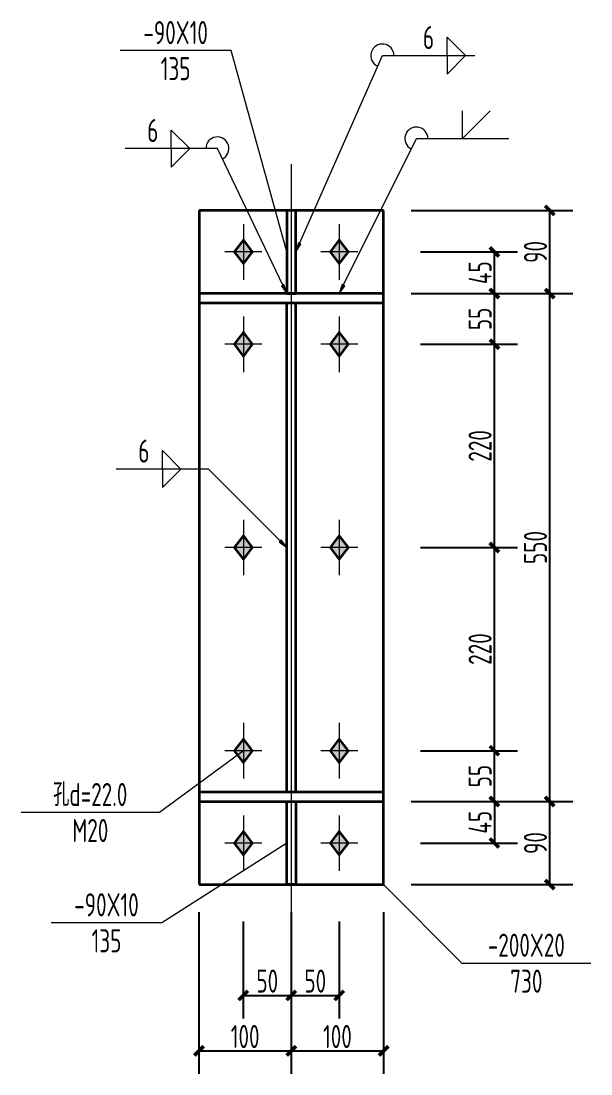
# Model space of a CAD drawing. Header units: millimetres. Extents: x 6950065 to 7140129, y 16284814 to 19754034.
# Drawn here: x 7048204 to 7054379, y 17926562 to 17937962 of the extents above; entities that cross this region are included whole.
import ezdxf
from ezdxf.enums import TextEntityAlignment as Align

# ---------------------------------------------------------------- set-up
doc = ezdxf.new("R2010")
doc.units = ezdxf.units.MM
doc.header["$LTSCALE"] = 1500
doc.header["$MEASUREMENT"] = 0
doc.linetypes.add('线型6', pattern=[8.75, 5, -1.25, 1.25, -1.25])
doc.layers.get('Defpoints').update_dxf_attribs({"color": 1})
for name, color, linetype, lineweight in [('10', 7, 'Continuous', 35), ('20', 2, 'Continuous', 35), ('尺寸标注', 9, 'Continuous', 18), ('焊缝标注', 9, 'Continuous', 18), ('螺栓孔标注', 9, 'Continuous', 18), ('钢板标注', 9, 'Continuous', 18)]:
    doc.layers.add(name, color=color, linetype=linetype, lineweight=lineweight)
doc.styles.add('FromPkpm', font='Pkpmeng', dxfattribs={"width": 0.7, "bigfont": 'hztxt'})
doc.dimstyles.new('Pkpm_1.00', dxfattribs={"dimtxt": 250, "dimasz": 100, "dimexe": 250, "dimexo": 0.0625, "dimgap": 30, "dimtad": 1, "dimdec": 0, "dimrnd": 5, "dimzin": 0, "dimdsep": 46, "dimtxsty": 'FromPkpm', "dimblk1": 'ARCHTICK', "dimblk2": 'ARCHTICK', "dimsah": 1, "dimcen": 0.09, "dimadec": 0, "dimazin": 0, "dimtfac": 1, "dimtdec": 0, "dimtix": 1, "dimtmove": 2, "dimatfit": 1, "dimfxl": 0, "dimtolj": 1, "dimtzin": 0, "dimarcsym": 0})

# ---------------------------------------------------------------- blocks, each defined once
blk = doc.blocks.new('_ArchTick')
at = {"color": 0, "linetype": 'ByBlock', "const_width": 0.4}
blk.add_lwpolyline([(-0.5, -0.5), (0.5, 0.5)], dxfattribs=at)
blk = doc.blocks.new('*D341')
at = {"layer": 'Defpoints', "color": 0, "linetype": 'Continuous'}
for p in [(7052132, 17935462), (7053332, 17935462), (7052132, 17935012)]:
    blk.add_point(p, dxfattribs=at)
at = {"layer": '尺寸标注', "color": 0, "linetype": 'Continuous', "lineweight": -2}
for p, q in [((7052532, 17935462), (7053582, 17935462)), ((7053332, 17935012), (7053332, 17935462)), ((7052532, 17935012), (7053582, 17935012))]:
    blk.add_line(p, q, dxfattribs=at)
at = {"layer": '尺寸标注', "color": 0, "linetype": 'Continuous', "lineweight": -2, "xscale": 100, "yscale": 100, "zscale": 100}
for p, rotation in [((7053332, 17935462), 90), ((7053332, 17935012), 270)]:
    blk.add_blockref('_ArchTick', p, dxfattribs=dict(at, rotation=rotation))
at = {"layer": '尺寸标注', "color": 0, "linetype": 'Continuous', "lineweight": 18, "insert": (7053177, 17935237), "char_height": 250, "attachment_point": 5, "rotation": 90, "style": 'FromPkpm'}
blk.add_mtext('\\A1;45', dxfattribs=at)
blk = doc.blocks.new('*D342')
at = {"layer": 'Defpoints', "color": 0, "linetype": 'Continuous'}
for p in [(7052132, 17935012), (7053332, 17935012), (7052132, 17934462)]:
    blk.add_point(p, dxfattribs=at)
at = {"layer": '尺寸标注', "color": 0, "linetype": 'Continuous', "lineweight": -2}
for p, q in [((7052532, 17935012), (7053582, 17935012)), ((7053332, 17934462), (7053332, 17935012)), ((7052532, 17934462), (7053582, 17934462))]:
    blk.add_line(p, q, dxfattribs=at)
at = {"layer": '尺寸标注', "color": 0, "linetype": 'Continuous', "lineweight": -2, "xscale": 100, "yscale": 100, "zscale": 100}
for p, rotation in [((7053332, 17935012), 90), ((7053332, 17934462), 270)]:
    blk.add_blockref('_ArchTick', p, dxfattribs=dict(at, rotation=rotation))
at = {"layer": '尺寸标注', "color": 0, "linetype": 'Continuous', "lineweight": 18, "insert": (7053177, 17934737), "char_height": 250, "attachment_point": 5, "rotation": 90, "style": 'FromPkpm'}
blk.add_mtext('\\A1;55', dxfattribs=at)
blk = doc.blocks.new('*D343')
at = {"layer": 'Defpoints', "color": 0, "linetype": 'Continuous'}
for p in [(7052132, 17929512), (7053332, 17929512), (7052132, 17929062)]:
    blk.add_point(p, dxfattribs=at)
at = {"layer": '尺寸标注', "color": 0, "linetype": 'Continuous', "lineweight": -2}
for p, q in [((7052532, 17929512), (7053582, 17929512)), ((7053332, 17929512), (7053332, 17929062)), ((7052532, 17929062), (7053582, 17929062))]:
    blk.add_line(p, q, dxfattribs=at)
at = {"layer": '尺寸标注', "color": 0, "linetype": 'Continuous', "lineweight": -2, "xscale": 100, "yscale": 100, "zscale": 100}
for p, rotation in [((7053332, 17929512), 90), ((7053332, 17929062), 270)]:
    blk.add_blockref('_ArchTick', p, dxfattribs=dict(at, rotation=rotation))
at = {"layer": '尺寸标注', "color": 0, "linetype": 'Continuous', "lineweight": 18, "insert": (7053177, 17929287), "char_height": 250, "attachment_point": 5, "rotation": 90, "style": 'FromPkpm'}
blk.add_mtext('\\A1;45', dxfattribs=at)
blk = doc.blocks.new('*D344')
at = {"layer": 'Defpoints', "color": 0, "linetype": 'Continuous'}
for p in [(7052132, 17930062), (7053332, 17930062), (7052132, 17929512)]:
    blk.add_point(p, dxfattribs=at)
at = {"layer": '尺寸标注', "color": 0, "linetype": 'Continuous', "lineweight": -2}
for p, q in [((7052532, 17930062), (7053582, 17930062)), ((7053332, 17929512), (7053332, 17930062)), ((7052532, 17929512), (7053582, 17929512))]:
    blk.add_line(p, q, dxfattribs=at)
at = {"layer": '尺寸标注', "color": 0, "linetype": 'Continuous', "lineweight": -2, "xscale": 100, "yscale": 100, "zscale": 100}
for p, rotation in [((7053332, 17930062), 90), ((7053332, 17929512), 270)]:
    blk.add_blockref('_ArchTick', p, dxfattribs=dict(at, rotation=rotation))
at = {"layer": '尺寸标注', "color": 0, "linetype": 'Continuous', "lineweight": 18, "insert": (7053177, 17929787), "char_height": 250, "attachment_point": 5, "rotation": 90, "style": 'FromPkpm'}
blk.add_mtext('\\A1;55', dxfattribs=at)
blk = doc.blocks.new('*D345')
at = {"layer": 'Defpoints', "color": 0, "linetype": 'Continuous'}
for p in [(7052132, 17934462), (7053332, 17934462), (7052132, 17932262)]:
    blk.add_point(p, dxfattribs=at)
at = {"layer": '尺寸标注', "color": 0, "linetype": 'Continuous', "lineweight": -2}
for p, q in [((7052532, 17934462), (7053582, 17934462)), ((7053332, 17932262), (7053332, 17934462)), ((7052532, 17932262), (7053582, 17932262))]:
    blk.add_line(p, q, dxfattribs=at)
at = {"layer": '尺寸标注', "color": 0, "linetype": 'Continuous', "lineweight": -2, "xscale": 100, "yscale": 100, "zscale": 100}
for p, rotation in [((7053332, 17934462), 90), ((7053332, 17932262), 270)]:
    blk.add_blockref('_ArchTick', p, dxfattribs=dict(at, rotation=rotation))
at = {"layer": '尺寸标注', "color": 0, "linetype": 'Continuous', "lineweight": 18, "insert": (7053177, 17933362), "char_height": 250, "attachment_point": 5, "rotation": 90, "style": 'FromPkpm'}
blk.add_mtext('\\A1;220', dxfattribs=at)
blk = doc.blocks.new('*D346')
at = {"layer": 'Defpoints', "color": 0, "linetype": 'Continuous'}
for p in [(7052132, 17932262), (7053332, 17932262), (7052132, 17930062)]:
    blk.add_point(p, dxfattribs=at)
at = {"layer": '尺寸标注', "color": 0, "linetype": 'Continuous', "lineweight": -2}
for p, q in [((7052532, 17932262), (7053582, 17932262)), ((7053332, 17930062), (7053332, 17932262)), ((7052532, 17930062), (7053582, 17930062))]:
    blk.add_line(p, q, dxfattribs=at)
at = {"layer": '尺寸标注', "color": 0, "linetype": 'Continuous', "lineweight": -2, "xscale": 100, "yscale": 100, "zscale": 100}
for p, rotation in [((7053332, 17932262), 90), ((7053332, 17930062), 270)]:
    blk.add_blockref('_ArchTick', p, dxfattribs=dict(at, rotation=rotation))
at = {"layer": '尺寸标注', "color": 0, "linetype": 'Continuous', "lineweight": 18, "insert": (7053177, 17931162), "char_height": 250, "attachment_point": 5, "rotation": 90, "style": 'FromPkpm'}
blk.add_mtext('\\A1;220', dxfattribs=at)
blk = doc.blocks.new('*D347')
at = {"layer": 'Defpoints', "color": 0, "linetype": 'Continuous'}
for p in [(7050612, 17928612), (7051132, 17928612), (7051132, 17927412)]:
    blk.add_point(p, dxfattribs=at)
at = {"layer": '尺寸标注', "color": 0, "linetype": 'Continuous', "lineweight": -2}
for p, q in [((7050612, 17928212), (7050612, 17927162)), ((7051132, 17928212), (7051132, 17927162)), ((7050612, 17927412), (7051132, 17927412))]:
    blk.add_line(p, q, dxfattribs=at)
at = {"layer": '尺寸标注', "color": 0, "linetype": 'Continuous', "lineweight": -2, "xscale": 100, "yscale": 100, "zscale": 100, "rotation": 180}
blk.add_blockref('_ArchTick', (7050612, 17927412), dxfattribs=at)
at = {"layer": '尺寸标注', "color": 0, "linetype": 'Continuous', "lineweight": -2, "xscale": 100, "yscale": 100, "zscale": 100}
blk.add_blockref('_ArchTick', (7051132, 17927412), dxfattribs=at)
at = {"layer": '尺寸标注', "color": 0, "linetype": 'Continuous', "lineweight": 18, "insert": (7050872, 17927567), "char_height": 250, "attachment_point": 5, "style": 'FromPkpm'}
blk.add_mtext('\\A1;50', dxfattribs=at)
blk = doc.blocks.new('*D348')
at = {"layer": 'Defpoints', "color": 0, "linetype": 'Continuous'}
for p in [(7051132, 17928612), (7051652, 17928612), (7051652, 17927412)]:
    blk.add_point(p, dxfattribs=at)
at = {"layer": '尺寸标注', "color": 0, "linetype": 'Continuous', "lineweight": -2}
for p, q in [((7051132, 17928212), (7051132, 17927162)), ((7051652, 17928212), (7051652, 17927162)), ((7051132, 17927412), (7051652, 17927412))]:
    blk.add_line(p, q, dxfattribs=at)
at = {"layer": '尺寸标注', "color": 0, "linetype": 'Continuous', "lineweight": -2, "xscale": 100, "yscale": 100, "zscale": 100, "rotation": 180}
blk.add_blockref('_ArchTick', (7051132, 17927412), dxfattribs=at)
at = {"layer": '尺寸标注', "color": 0, "linetype": 'Continuous', "lineweight": -2, "xscale": 100, "yscale": 100, "zscale": 100}
blk.add_blockref('_ArchTick', (7051652, 17927412), dxfattribs=at)
at = {"layer": '尺寸标注', "color": 0, "linetype": 'Continuous', "lineweight": 18, "insert": (7051392, 17927567), "char_height": 250, "attachment_point": 5, "style": 'FromPkpm'}
blk.add_mtext('\\A1;50', dxfattribs=at)
blk = doc.blocks.new('*D349')
at = {"layer": 'Defpoints', "color": 0, "linetype": 'Continuous'}
for p in [(7050132, 17928612), (7051132, 17928612), (7051132, 17926812)]:
    blk.add_point(p, dxfattribs=at)
at = {"layer": '尺寸标注', "color": 0, "linetype": 'Continuous', "lineweight": -2}
for p, q in [((7050132, 17928312), (7050132, 17926562)), ((7051132, 17928312), (7051132, 17926562)), ((7050132, 17926812), (7051132, 17926812))]:
    blk.add_line(p, q, dxfattribs=at)
at = {"layer": '尺寸标注', "color": 0, "linetype": 'Continuous', "lineweight": -2, "xscale": 100, "yscale": 100, "zscale": 100, "rotation": 180}
blk.add_blockref('_ArchTick', (7050132, 17926812), dxfattribs=at)
at = {"layer": '尺寸标注', "color": 0, "linetype": 'Continuous', "lineweight": -2, "xscale": 100, "yscale": 100, "zscale": 100}
blk.add_blockref('_ArchTick', (7051132, 17926812), dxfattribs=at)
at = {"layer": '尺寸标注', "color": 0, "linetype": 'Continuous', "lineweight": 18, "insert": (7050632, 17926967), "char_height": 250, "attachment_point": 5, "style": 'FromPkpm'}
blk.add_mtext('\\A1;100', dxfattribs=at)
blk = doc.blocks.new('*D350')
at = {"layer": 'Defpoints', "color": 0, "linetype": 'Continuous'}
for p in [(7051132, 17928612), (7052132, 17928612), (7052132, 17926812)]:
    blk.add_point(p, dxfattribs=at)
at = {"layer": '尺寸标注', "color": 0, "linetype": 'Continuous', "lineweight": -2}
for p, q in [((7051132, 17928312), (7051132, 17926562)), ((7052132, 17928312), (7052132, 17926562)), ((7051132, 17926812), (7052132, 17926812))]:
    blk.add_line(p, q, dxfattribs=at)
at = {"layer": '尺寸标注', "color": 0, "linetype": 'Continuous', "lineweight": -2, "xscale": 100, "yscale": 100, "zscale": 100, "rotation": 180}
blk.add_blockref('_ArchTick', (7051132, 17926812), dxfattribs=at)
at = {"layer": '尺寸标注', "color": 0, "linetype": 'Continuous', "lineweight": -2, "xscale": 100, "yscale": 100, "zscale": 100}
blk.add_blockref('_ArchTick', (7052132, 17926812), dxfattribs=at)
at = {"layer": '尺寸标注', "color": 0, "linetype": 'Continuous', "lineweight": 18, "insert": (7051632, 17926967), "char_height": 250, "attachment_point": 5, "style": 'FromPkpm'}
blk.add_mtext('\\A1;100', dxfattribs=at)
blk = doc.blocks.new('*D351')
at = {"layer": 'Defpoints', "color": 0, "linetype": 'Continuous'}
for p in [(7052132, 17929512), (7053932, 17929512), (7052132, 17928612)]:
    blk.add_point(p, dxfattribs=at)
at = {"layer": '尺寸标注', "color": 0, "linetype": 'Continuous', "lineweight": -2}
for p, q in [((7052432, 17929512), (7054182, 17929512)), ((7053932, 17928612), (7053932, 17929512)), ((7052432, 17928612), (7054182, 17928612))]:
    blk.add_line(p, q, dxfattribs=at)
at = {"layer": '尺寸标注', "color": 0, "linetype": 'Continuous', "lineweight": -2, "xscale": 100, "yscale": 100, "zscale": 100}
for p, rotation in [((7053932, 17929512), 90), ((7053932, 17928612), 270)]:
    blk.add_blockref('_ArchTick', p, dxfattribs=dict(at, rotation=rotation))
at = {"layer": '尺寸标注', "color": 0, "linetype": 'Continuous', "lineweight": 18, "insert": (7053777, 17929062), "char_height": 250, "attachment_point": 5, "rotation": 90, "style": 'FromPkpm'}
blk.add_mtext('\\A1;90', dxfattribs=at)
blk = doc.blocks.new('*D352')
at = {"layer": 'Defpoints', "color": 0, "linetype": 'Continuous'}
for p in [(7052132, 17935012), (7053932, 17935012), (7052132, 17929512)]:
    blk.add_point(p, dxfattribs=at)
at = {"layer": '尺寸标注', "color": 0, "linetype": 'Continuous', "lineweight": -2}
for p, q in [((7052432, 17935012), (7054182, 17935012)), ((7053932, 17929512), (7053932, 17935012)), ((7052432, 17929512), (7054182, 17929512))]:
    blk.add_line(p, q, dxfattribs=at)
at = {"layer": '尺寸标注', "color": 0, "linetype": 'Continuous', "lineweight": -2, "xscale": 100, "yscale": 100, "zscale": 100}
for p, rotation in [((7053932, 17935012), 90), ((7053932, 17929512), 270)]:
    blk.add_blockref('_ArchTick', p, dxfattribs=dict(at, rotation=rotation))
at = {"layer": '尺寸标注', "color": 0, "linetype": 'Continuous', "lineweight": 18, "insert": (7053777, 17932262), "char_height": 250, "attachment_point": 5, "rotation": 90, "style": 'FromPkpm'}
blk.add_mtext('\\A1;550', dxfattribs=at)
blk = doc.blocks.new('*D353')
at = {"layer": 'Defpoints', "color": 0, "linetype": 'Continuous'}
for p in [(7052132, 17935912), (7053932, 17935912), (7052132, 17935012)]:
    blk.add_point(p, dxfattribs=at)
at = {"layer": '尺寸标注', "color": 0, "linetype": 'Continuous', "lineweight": -2}
for p, q in [((7052432, 17935912), (7054182, 17935912)), ((7053932, 17935012), (7053932, 17935912)), ((7052432, 17935012), (7054182, 17935012))]:
    blk.add_line(p, q, dxfattribs=at)
at = {"layer": '尺寸标注', "color": 0, "linetype": 'Continuous', "lineweight": -2, "xscale": 100, "yscale": 100, "zscale": 100}
for p, rotation in [((7053932, 17935912), 90), ((7053932, 17935012), 270)]:
    blk.add_blockref('_ArchTick', p, dxfattribs=dict(at, rotation=rotation))
at = {"layer": '尺寸标注', "color": 0, "linetype": 'Continuous', "lineweight": 18, "insert": (7053777, 17935462), "char_height": 250, "attachment_point": 5, "rotation": 90, "style": 'FromPkpm'}
blk.add_mtext('\\A1;90', dxfattribs=at)

msp = doc.modelspace()

# ---------------------------------------------------------------- hatches: boundary and pattern name
at = {"layer": '10'}
for points in [[(7050612.4, 17935591.7), (7050512.4, 17935461.7), (7050612.4, 17935331.7), (7050712.4, 17935461.7)], [(7051652.4, 17935591.7), (7051552.4, 17935461.7), (7051652.4, 17935331.7), (7051752.4, 17935461.7)], [(7050612.4, 17934591.7), (7050512.4, 17934461.7), (7050612.4, 17934331.7), (7050712.4, 17934461.7)], [(7051652.4, 17934591.7), (7051552.4, 17934461.7), (7051652.4, 17934331.7), (7051752.4, 17934461.7)], [(7050612.4, 17932391.7), (7050512.4, 17932261.7), (7050612.4, 17932131.7), (7050712.4, 17932261.7)], [(7051652.4, 17932391.7), (7051552.4, 17932261.7), (7051652.4, 17932131.7), (7051752.4, 17932261.7)], [(7050612.4, 17930191.7), (7050512.4, 17930061.7), (7050612.4, 17929931.7), (7050712.4, 17930061.7)], [(7051652.4, 17930191.7), (7051552.4, 17930061.7), (7051652.4, 17929931.7), (7051752.4, 17930061.7)], [(7050612.4, 17929191.7), (7050512.4, 17929061.7), (7050612.4, 17928931.7), (7050712.4, 17929061.7)], [(7051652.4, 17929191.7), (7051552.4, 17929061.7), (7051652.4, 17928931.7), (7051752.4, 17929061.7)]]:
    msp.add_hatch(color=1, dxfattribs=at).paths.add_polyline_path(points)
at = {"layer": '焊缝标注'}
for points in [[(7051182.4, 17935461.7), (7051236.4, 17935547.2), (7051208.9, 17935559.3)], [(7051082.4, 17935011.7), (7051052.7, 17935108.4), (7051025.7, 17935095.5)], [(7051652.4, 17935011.7), (7051710.3, 17935094.6), (7051683.5, 17935108)], [(7051082.4, 17932261.7), (7051022.3, 17932343.1), (7051001.1, 17932321.9)]]:
    msp.add_hatch(color=3, dxfattribs=at).paths.add_polyline_path(points)

# ---------------------------------------------------------------- linework, layer by layer
at = {"layer": '10', "linetype": '线型6', "lineweight": 18, "ltscale": 100}
msp.add_line((7051132.4, 17928111.7), (7051132.4, 17936411.7), dxfattribs=at)
at = {"layer": '10', "color": 9, "lineweight": 18, "ltscale": 100}
for p, q in [((7050612.4, 17935761.7), (7050612.4, 17935161.7)), ((7051652.4, 17935761.7), (7051652.4, 17935161.7)), ((7050812.4, 17935461.7), (7050412.4, 17935461.7)), ((7051852.4, 17935461.7), (7051452.4, 17935461.7)), ((7050612.4, 17934761.7), (7050612.4, 17934161.7)), ((7051652.4, 17934761.7), (7051652.4, 17934161.7)), ((7050812.4, 17934461.7), (7050412.4, 17934461.7)), ((7051852.4, 17934461.7), (7051452.4, 17934461.7)), ((7050612.4, 17932561.7), (7050612.4, 17931961.7)), ((7051652.4, 17932561.7), (7051652.4, 17931961.7)), ((7050812.4, 17932261.7), (7050412.4, 17932261.7)), ((7051852.4, 17932261.7), (7051452.4, 17932261.7)), ((7050612.4, 17930361.7), (7050612.4, 17929761.7)), ((7051652.4, 17930361.7), (7051652.4, 17929761.7)), ((7050812.4, 17930061.7), (7050412.4, 17930061.7)), ((7051852.4, 17930061.7), (7051452.4, 17930061.7)), ((7050612.4, 17929361.7), (7050612.4, 17928761.7)), ((7051652.4, 17929361.7), (7051652.4, 17928761.7)), ((7050812.4, 17929061.7), (7050412.4, 17929061.7)), ((7051852.4, 17929061.7), (7051452.4, 17929061.7))]:
    msp.add_line(p, q, dxfattribs=at)
at = {"layer": '10', "color": 3, "lineweight": 35, "ltscale": 100}
for p, q in [((7052132.4, 17935011.7), (7050132.4, 17935011.7)), ((7050132.4, 17935011.7), (7050132.4, 17934911.7)), ((7050132.4, 17934911.7), (7052132.4, 17934911.7)), ((7051082.4, 17929611.7), (7051082.4, 17934911.7)), ((7051182.4, 17929611.7), (7051182.4, 17934911.7)), ((7052132.4, 17934911.7), (7052132.4, 17935011.7)), ((7052132.4, 17929611.7), (7050132.4, 17929611.7)), ((7050132.4, 17929611.7), (7050132.4, 17929511.7)), ((7052132.4, 17929511.7), (7052132.4, 17929611.7)), ((7050132.4, 17929511.7), (7052132.4, 17929511.7))]:
    msp.add_line(p, q, dxfattribs=at)
at = {"layer": '10', "color": 1, "linetype": 'Continuous'}
for points in [[(7050612.4, 17935591.7), (7050512.4, 17935461.7), (7050612.4, 17935331.7), (7050712.4, 17935461.7)], [(7051652.4, 17935591.7), (7051552.4, 17935461.7), (7051652.4, 17935331.7), (7051752.4, 17935461.7)], [(7050612.4, 17934591.7), (7050512.4, 17934461.7), (7050612.4, 17934331.7), (7050712.4, 17934461.7)], [(7051652.4, 17934591.7), (7051552.4, 17934461.7), (7051652.4, 17934331.7), (7051752.4, 17934461.7)], [(7050612.4, 17932391.7), (7050512.4, 17932261.7), (7050612.4, 17932131.7), (7050712.4, 17932261.7)], [(7051652.4, 17932391.7), (7051552.4, 17932261.7), (7051652.4, 17932131.7), (7051752.4, 17932261.7)], [(7050612.4, 17930191.7), (7050512.4, 17930061.7), (7050612.4, 17929931.7), (7050712.4, 17930061.7)], [(7051652.4, 17930191.7), (7051552.4, 17930061.7), (7051652.4, 17929931.7), (7051752.4, 17930061.7)], [(7050612.4, 17929191.7), (7050512.4, 17929061.7), (7050612.4, 17928931.7), (7050712.4, 17929061.7)], [(7051652.4, 17929191.7), (7051552.4, 17929061.7), (7051652.4, 17928931.7), (7051752.4, 17929061.7)]]:
    msp.add_lwpolyline(points, close=True, dxfattribs=at)
at = {"layer": '20', "lineweight": 35, "ltscale": 100}
for p, q in [((7052132.4, 17935911.7), (7050132.4, 17935911.7)), ((7050132.4, 17935911.7), (7050132.4, 17928611.7)), ((7051182.4, 17935911.7), (7051082.4, 17935911.7)), ((7051082.4, 17935911.7), (7051082.4, 17935011.7)), ((7051182.4, 17935011.7), (7051182.4, 17935911.7)), ((7052132.4, 17928611.7), (7052132.4, 17935911.7)), ((7051082.4, 17935011.7), (7051182.4, 17935011.7)), ((7051082.4, 17929511.7), (7051182.4, 17929511.7)), ((7051082.4, 17928611.7), (7051082.4, 17929511.7)), ((7051182.4, 17929511.7), (7051182.4, 17928611.7)), ((7050132.4, 17928611.7), (7052132.4, 17928611.7)), ((7051182.4, 17928611.7), (7051082.4, 17928611.7))]:
    msp.add_line(p, q, dxfattribs=at)
at = {"layer": '焊缝标注', "color": 3, "lineweight": 18, "ltscale": 100}
for p, q in [((7052818.9, 17937788.5), (7053018.9, 17937588.5)), ((7052818.9, 17937588.5), (7052818.9, 17937788.5)), ((7051182.4, 17935461.7), (7052118.9, 17937588.5)), ((7052118.9, 17937588.5), (7053118.9, 17937588.5)), ((7052818.9, 17937388.5), (7053018.9, 17937588.5)), ((7052818.9, 17937588.5), (7052818.9, 17937388.5)), ((7052987.2, 17936688.9), (7052987.2, 17936988.9)), ((7052987.2, 17936688.9), (7053287.2, 17936988.9)), ((7050031.3, 17936581.7), (7049831.3, 17936781.7)), ((7049831.3, 17936581.7), (7049831.3, 17936781.7)), ((7051652.4, 17935011.7), (7052487.2, 17936688.9)), ((7052487.2, 17936688.9), (7053487.2, 17936688.9)), ((7050331.3, 17936581.7), (7049331.3, 17936581.7)), ((7050031.3, 17936581.7), (7049831.3, 17936381.7)), ((7049831.3, 17936581.7), (7049831.3, 17936381.7)), ((7051082.4, 17935011.7), (7050331.3, 17936581.7)), ((7049934.8, 17933111.3), (7049734.8, 17933311.3)), ((7049734.8, 17933111.3), (7049734.8, 17933311.3)), ((7050234.8, 17933111.3), (7049234.8, 17933111.3)), ((7049934.8, 17933111.3), (7049734.8, 17932911.3)), ((7049734.8, 17933111.3), (7049734.8, 17932911.3)), ((7051082.4, 17932261.7), (7050234.8, 17933111.3))]:
    msp.add_line(p, q, dxfattribs=at)
at = {"layer": '焊缝标注', "color": 3, "linetype": 'Continuous'}
for points in [[(7051182.4, 17935461.7), (7051236.4, 17935547.2), (7051208.9, 17935559.3)], [(7051082.4, 17935011.7), (7051052.7, 17935108.4), (7051025.7, 17935095.5)], [(7051652.4, 17935011.7), (7051710.3, 17935094.6), (7051683.5, 17935108)], [(7051082.4, 17932261.7), (7051022.3, 17932343.1), (7051001.1, 17932321.9)]]:
    msp.add_lwpolyline(points, close=True, dxfattribs=at)
at = {"layer": '焊缝标注', "color": 3, "lineweight": 18, "ltscale": 100}
for centre, start, end in [((7052118.9, 17937588.5), 0, 246.23421), ((7052487.2, 17936688.9), 0, 243.53818), ((7050331.3, 17936581.7), 295.56543, 180)]:
    msp.add_arc(centre, 125, start, end, dxfattribs=at)
at = {"layer": '螺栓孔标注', "color": 6, "lineweight": 18, "ltscale": 100}
for p, q in [((7050612.4, 17930061.7), (7049704.1, 17929392.2)), ((7049704.1, 17929392.2), (7048204.1, 17929392.2))]:
    msp.add_line(p, q, dxfattribs=at)
at = {"layer": '螺栓孔标注', "color": 6, "ltscale": 100, "const_width": 10}
msp.add_lwpolyline([(7050617.4, 17930061.7, 1), (7050607.4, 17930061.7, 1)], format="xyb", close=True, dxfattribs=at)
at = {"layer": '钢板标注', "color": 2, "lineweight": 18, "ltscale": 100}
for p, q in [((7050479, 17937641.9), (7049279, 17937641.9)), ((7051082.4, 17935461.7), (7050479, 17937641.9)), ((7051082.4, 17929061.7), (7049729.9, 17928198.1)), ((7052132.4, 17928611.7), (7052978.5, 17927760.9)), ((7049729.9, 17928198.1), (7048529.9, 17928198.1)), ((7052978.5, 17927760.9), (7054378.5, 17927760.9))]:
    msp.add_line(p, q, dxfattribs=at)
at = {"layer": '钢板标注', "color": 2, "ltscale": 100, "const_width": 10}
for points in [[(7051087.4, 17935461.7, 1), (7051077.4, 17935461.7, 1)], [(7051087.4, 17929061.7, 1), (7051077.4, 17929061.7, 1)], [(7052137.4, 17928611.7, 1), (7052127.4, 17928611.7, 1)]]:
    msp.add_lwpolyline(points, format="xyb", close=True, dxfattribs=at)

# ---------------------------------------------------------------- texts
at = {"layer": '焊缝标注', "color": 3, "lineweight": 25, "style": 'FromPkpm', "width": 0.7}
for p in [(7052618.9, 17937658.5), (7049631.3, 17936651.7), (7049534.8, 17933181.3)]:
    msp.add_text('6', height=250, dxfattribs=at).set_placement(p, align=Align.CENTER)
at = {"layer": '螺栓孔标注', "color": 6, "lineweight": 25, "style": 'FromPkpm', "width": 0.7}
msp.add_text('孔d=22.0', height=250, dxfattribs=at).set_placement((7048954.1, 17929462.2), align=Align.CENTER)
msp.add_text('M20', height=250, dxfattribs=at).set_placement((7048954.1, 17929322.2), align=Align.TOP_CENTER)
at = {"layer": '钢板标注', "color": 2, "lineweight": 25, "style": 'FromPkpm', "width": 0.7}
for s, p in [('-90X10', (7049879, 17937711.9)), ('-90X10', (7049129.9, 17928268.1)), ('-200X20', (7053678.5, 17927830.9))]:
    msp.add_text(s, height=250, dxfattribs=at).set_placement(p, align=Align.CENTER)
for s, p in [('135', (7049879, 17937571.9)), ('135', (7049129.9, 17928128.1)), ('730', (7053678.5, 17927690.9))]:
    msp.add_text(s, height=250, dxfattribs=at).set_placement(p, align=Align.TOP_CENTER)

# ---------------------------------------------------------------- dimensions: what is measured, and where the dimension line sits
at = {"layer": '尺寸标注', "linetype": 'Continuous', "lineweight": 18}
for base, p1, p2, text, override, picture, middle in [((7053932.4, 17935911.7), (7052132.4, 17935011.7), (7052132.4, 17935911.7), '90', {"dimexo": 300, "dimtad": 1, "dimjust": 0, "dimtih": 0, "dimtoh": 0, "dimtmove": 0, "dimatfit": 3}, '*D353', (7053777.4, 17935461.7)), ((7053332.4, 17935461.7), (7052132.4, 17935011.7), (7052132.4, 17935461.7), '45', {"dimexo": 400, "dimtad": 1, "dimjust": 2, "dimtih": 0, "dimtoh": 0, "dimtix": 0, "dimtmove": 0, "dimatfit": 3}, '*D341', (7053177.4, 17935236.7)), ((7053332.4, 17935011.7), (7052132.4, 17934461.7), (7052132.4, 17935011.7), '55', {"dimexo": 400, "dimtad": 1, "dimjust": 0, "dimtih": 0, "dimtoh": 0, "dimtmove": 0, "dimatfit": 3}, '*D342', (7053177.4, 17934736.7)), ((7053932.4, 17935011.7), (7052132.4, 17929511.7), (7052132.4, 17935011.7), '550', {"dimexo": 300, "dimtad": 1, "dimjust": 0, "dimtih": 0, "dimtoh": 0, "dimtmove": 0, "dimatfit": 3}, '*D352', (7053777.4, 17932261.7)), ((7053332.4, 17934461.7), (7052132.4, 17932261.7), (7052132.4, 17934461.7), '220', {"dimexo": 400, "dimtad": 1, "dimjust": 0, "dimtih": 0, "dimtoh": 0, "dimtmove": 0, "dimatfit": 3}, '*D345', (7053177.4, 17933361.7)), ((7053332.4, 17932261.7), (7052132.4, 17930061.7), (7052132.4, 17932261.7), '220', {"dimexo": 400, "dimtad": 1, "dimjust": 0, "dimtih": 0, "dimtoh": 0, "dimtmove": 0, "dimatfit": 3}, '*D346', (7053177.4, 17931161.7)), ((7053332.4, 17930061.7), (7052132.4, 17929511.7), (7052132.4, 17930061.7), '55', {"dimexo": 400, "dimtad": 1, "dimjust": 0, "dimtih": 0, "dimtoh": 0, "dimtmove": 0, "dimatfit": 3}, '*D344', (7053177.4, 17929786.7)), ((7053332.4, 17929511.7), (7052132.4, 17929061.7), (7052132.4, 17929511.7), '45', {"dimexo": 400, "dimtad": 1, "dimjust": 1, "dimtih": 0, "dimtoh": 0, "dimtix": 0, "dimtmove": 0, "dimatfit": 3}, '*D343', (7053177.4, 17929286.7)), ((7053932.4, 17929511.7), (7052132.4, 17928611.7), (7052132.4, 17929511.7), '90', {"dimexo": 300, "dimtad": 1, "dimjust": 0, "dimtih": 0, "dimtoh": 0, "dimtmove": 0, "dimatfit": 3}, '*D351', (7053777.4, 17929061.7))]:
    dim = msp.add_linear_dim(base=base, p1=p1, p2=p2, angle=90, text=text, dimstyle='Pkpm_1.00', override=override, dxfattribs=at)
    dim.commit()
    dim.dimension.update_dxf_attribs({"geometry": picture, "text_midpoint": middle})
for base, p1, p2, text, override, picture, middle in [((7051132.4, 17926811.7), (7050132.4, 17928611.7), (7051132.4, 17928611.7), '100', {"dimexo": 300, "dimtad": 1, "dimjust": 0, "dimtih": 0, "dimtoh": 0, "dimtmove": 0, "dimatfit": 3}, '*D349', (7050632.4, 17926966.7)), ((7051132.4, 17927411.7), (7050612.4, 17928611.7), (7051132.4, 17928611.7), '50', {"dimexo": 400, "dimtad": 1, "dimjust": 0, "dimtih": 0, "dimtoh": 0, "dimtmove": 0, "dimatfit": 3}, '*D347', (7050872.4, 17927566.7)), ((7051652.4, 17927411.7), (7051132.4, 17928611.7), (7051652.4, 17928611.7), '50', {"dimexo": 400, "dimtad": 1, "dimjust": 0, "dimtih": 0, "dimtoh": 0, "dimtmove": 0, "dimatfit": 3}, '*D348', (7051392.4, 17927566.7)), ((7052132.4, 17926811.7), (7051132.4, 17928611.7), (7052132.4, 17928611.7), '100', {"dimexo": 300, "dimtad": 1, "dimjust": 0, "dimtih": 0, "dimtoh": 0, "dimtmove": 0, "dimatfit": 3}, '*D350', (7051632.4, 17926966.7))]:
    dim = msp.add_linear_dim(base=base, p1=p1, p2=p2, text=text, dimstyle='Pkpm_1.00', override=override, dxfattribs=at)
    dim.commit()
    dim.dimension.update_dxf_attribs({"geometry": picture, "text_midpoint": middle})

doc.saveas('drawing.dxf')
